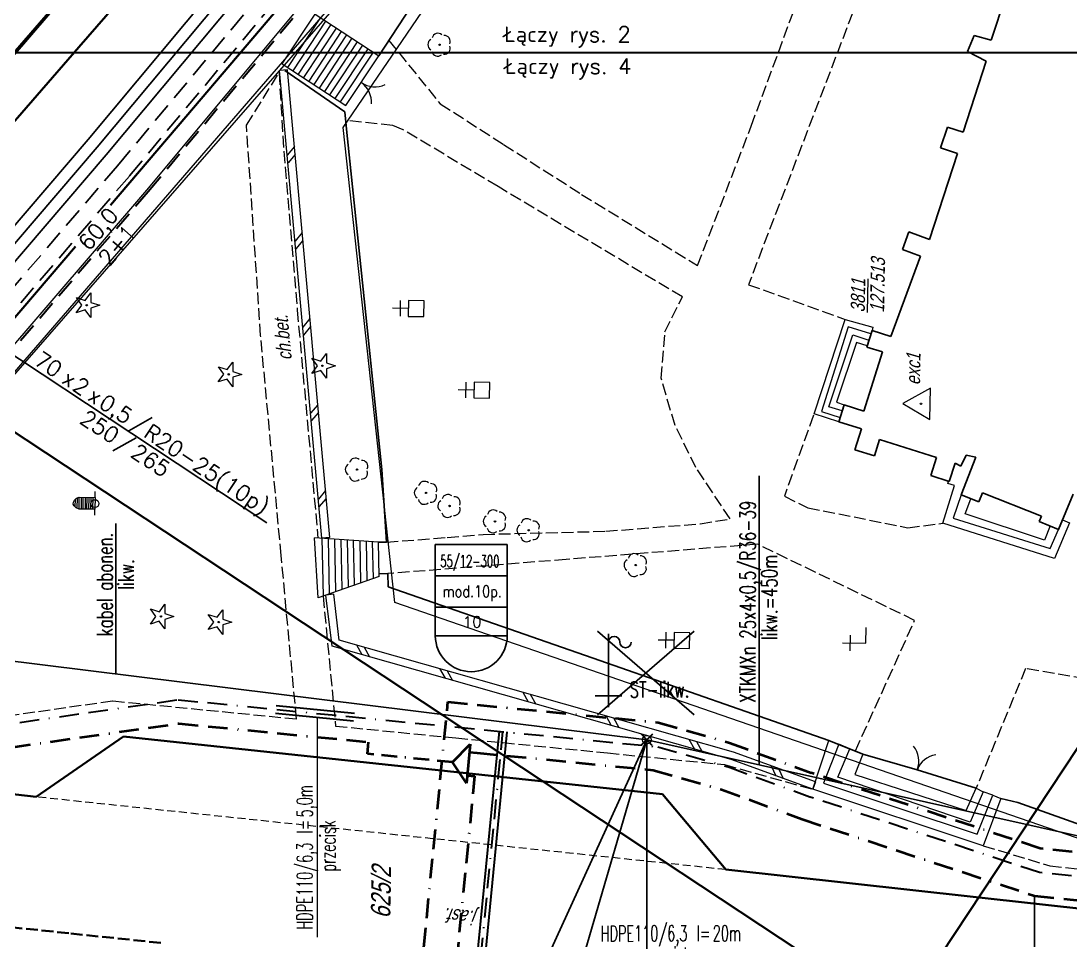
# Model space of a CAD drawing. Header units: millimetres. Extents: x 4848043 to 9699780, y 5827542 to 11659147.
# Drawn here: x 4848977.9 to 4849111.6, y 5829699.1 to 5829816.2 of the extents above; entities that cross this region are included whole.
import ezdxf
from ezdxf.enums import TextEntityAlignment as Align

# ---------------------------------------------------------------- set-up
doc = ezdxf.new("R2010")
doc.units = ezdxf.units.MM
doc.header["$MEASUREMENT"] = 0
for name, pattern in [('0', [0]), ('BORDER', [1.75, 0.5, -0.25, 0.5, -0.25, 0, -0.25]), ('DASHED', [0.75, 0.5, -0.25]), ('KOC', [2, 1.5, -0.5]), ('KOJ', [0]), ('KOU', [1.5, 1, -0.5]), ('SCH', [0])]:
    doc.linetypes.add(name, pattern=pattern)
doc.layers.get('0').update_dxf_attribs({"lineweight": 18})
for name, color, linetype, lineweight in [('EBTPO_L_6', 9, '0', 18), ('EBUPP_L_3', 6, '0', 25), ('EDZPD_L_0', 251, '0', 18), ('EDZTD_T_0', 7, '0', 25), ('SDROK_T_0', 250, '0', 18), ('SDROK_T_1', 251, '0', 18), ('SDRPK_L_0', 7, '0', 35), ('SDRPK_L_1', 7, 'KOU', 18), ('SDRPK_L_2', 251, 'KOC', 18), ('SDRPT_L_6', 251, '0', 18), ('SZAPM_T_0', 251, '0', 18), ('SZNPP_T_0', 1, '0', 18), ('SZNPS_T_4', 7, '0', 18), ('SZOPO_T_0', 251, '0', 18), ('SZZPZ_T_0', 251, '0', 15), ('TEL kable doziemne proj.', 32, 'BORDER', 30), ('TEL kanalizacja tel. proj.', 32, 'DASHED', 30), ('TEL rury', 6, 'Continuous', 30), ('TEL rury opis', 6, 'Continuous', 20), ('TEL rury opis MONIKA', 6, 'Continuous', 20), ('TES kable doziemne proj.', 4, 'BORDER', 40), ('TES złącza projektowane', 4, 'Continuous', 40), ('UTTPA_T_2', 34, '0', 18), ('UTTPO_L_0', 34, '0', 18)]:
    doc.layers.add(name, color=color, linetype=linetype, lineweight=lineweight)
for name, color, linetype in [('NR-RYS @ 1', 7, 'Continuous'), ('SZOPO_L_0', 251, 'BGS'), ('TEL długości przelotów', 30, 'Continuous'), ('TES kable kanałowe istn.', 140, 'Continuous'), ('TES kable kanałowe likw.', 9, 'KAB_KANAL_LIKW'), ('TES kable kanałowe proj.', 4, 'DASHED'), ('TES kable napow. likw.', 9, 'LIN_NAPOW_LIKW'), ('TES opisy kabli rozdz.', 30, 'Continuous'), ('TES rury', 6, 'Continuous'), ('TES zakończenia istniejące', 140, 'Continuous'), ('TES zakończenia likwidowane', 9, 'Continuous')]:
    doc.layers.add(name, color=color, linetype=linetype)
doc.layers.add('RYS layout', color=7, linetype='Continuous', lineweight=30, plot=False)
doc.styles.add('ROMANS', font='simplex.shx')
doc.styles.add('SIMPLEX', font='simplex.shx', dxfattribs={"width": 0.8, "height": 1.5})
doc.styles.add('Simplex2', font='simplex.shx', dxfattribs={"width": 0.7})
doc.styles.get("Standard").update_dxf_attribs({"font": 'txt', "width": 0.8, "oblique": 15})
doc.linetypes.add('BGS', pattern='A,2.5,[133,ltypeshp.shx,S=0.2,R=0,X=0,Y=0],2.5', length=5)
doc.linetypes.add('KAB_KANAL_LIKW', pattern='A,0.5,[131,ltypeshp.shx,S=0.1,R=0,X=-0.1,Y=-0.1],0.2,[131,ltypeshp.shx,S=0.1,R=180,X=-0.1,Y=0.1],0.1', length=0.8)
doc.linetypes.add('LIN_NAPOW_LIKW', pattern='A,0.0001,[131,ltypeshp.shx,S=0.1,R=20,X=0.34023,Y=-0.12817],-0.1,[131,ltypeshp.shx,S=0.1,R=200,X=0.35977,Y=0.12817],-0.3,[135,l_napow.shx,S=0.1,R=0,X=-0.4,Y=0],-0.2,[135,l_napow.shx,S=0.1,R=180,X=0.2,Y=0],-0.2', length=0.8001)

# ---------------------------------------------------------------- blocks, each defined once
blk = doc.blocks.new('FIG_2')
at = {"color": 0}
for p, q in [((-0.00583, 0.491555), (-0.00583, 1.491555)), ((-0.50583, 0.991555), (0.49417, 0.991555)), ((0.49417, 0.491555), (-0.50583, 0.491555)), ((-0.50583, 0.491555), (-0.50583, -0.508445)), ((0.49417, -0.508445), (0.49417, 0.491555)), ((-0.50583, -0.508445), (0.49417, -0.508445))]:
    blk.add_line(p, q, dxfattribs=at)
blk = doc.blocks.new('POM')
at = {"color": 0}
for p, q in [((-0.174, 1.311605), (-0.049, 1.374105)), ((-0.049, 1.374105), (0.076, 1.374105)), ((0.076, 1.374105), (0.201, 1.311605)), ((-0.3615, 0.999105), (-0.299, 1.186605)), ((-0.3615, 0.999105), (0.3885, 0.999105)), ((-0.3615, -0.000895), (-0.3615, 0.999105)), ((0.3885, 0.874105), (-0.3615, 0.874105)), ((-0.3615, 0.749105), (0.3885, 0.749105)), ((-0.31985, 1.124105), (0.34685, 1.124105)), ((-0.299, 1.186605), (-0.174, 1.311605)), ((-0.2365, 1.249105), (0.2635, 1.249105)), ((0.201, 1.311605), (0.326, 1.186605)), ((0.326, 1.186605), (0.3885, 0.999105)), ((0.3885, 0.999105), (0.3885, -0.000895)), ((0.3885, 0.624105), (-0.3615, 0.624105)), ((-0.3615, 0.499105), (0.3885, 0.499105)), ((-0.3615, 0.374105), (0.3885, 0.374105)), ((-0.3615, 0.249105), (0.3885, 0.249105)), ((-0.3615, 0.124105), (0.3885, 0.124105)), ((-0.7365, -0.000895), (-0.3615, -0.000895)), ((0.3885, -0.000895), (-0.3615, -0.000895)), ((0.3885, -0.000895), (0.7635, -0.000895))]:
    blk.add_line(p, q, dxfattribs=at)
blk.add_circle((0, 0), 0.25, dxfattribs=at)
blk = doc.blocks.new('KRZ')
at = {"color": 0}
for p, q in [((0, 1.5), (0, 0)), ((-0.5, 1), (0.5, 1)), ((0, 0), (1, 0))]:
    blk.add_line(p, q, dxfattribs=at)
blk = doc.blocks.new('OPX')
at = {"color": 0}
for p, q in [((0.00495, 1.15185), (-0.99505, -0.5802)), ((1.00495, -0.5802), (0.00495, 1.15185)), ((-0.99505, -0.5802), (1.00495, -0.5802))]:
    blk.add_line(p, q, dxfattribs=at)
blk.add_circle((0, 0), 0.045, dxfattribs=at)
blk = doc.blocks.new('BGB')
at = {"color": 0}
for centre, start, end in [((-1.5, 0.021), 0, 60.404), ((1.5, 0.021), 120, 180.404)]:
    blk.add_arc(centre, 1.5, start, end, dxfattribs=at)
blk = doc.blocks.new('DIG')
at = {"color": 0}
for p, q in [((-0.0039, 0.31545), (0.4771, 0.67415)), ((0.4771, 0.67415), (0.2988, 0.1012)), ((-0.78225, -0.26495), (-0.3012, 0.09375)), ((-0.4937, 0.6621), (-0.0039, 0.31545)), ((-0.3012, 0.09375), (-0.4937, 0.6621)), ((0.2988, 0.1012), (0.7886, -0.24545)), ((-0.18225, -0.2575), (-0.78225, -0.26495)), ((0.01025, -0.82585), (-0.18225, -0.2575)), ((0.1886, -0.2529), (0.01025, -0.82585)), ((0.7886, -0.24545), (0.1886, -0.2529))]:
    blk.add_line(p, q, dxfattribs=at)
blk.add_circle((0, 0), 0.045, dxfattribs=at)
blk = doc.blocks.new('DLI')
at = {"color": 0}
blk.add_circle((0, 0), 0.045, dxfattribs=at)
for centre, start, end in [((0, 0.375), 30.487, 149.918), ((-0.357, 0.116), 102.488, 221.918), ((0.357, 0.116), -41.514, 77.916), ((-0.22, -0.303), 174.489, 293.916), ((0.22, -0.303), -113.512, 5.915)]:
    blk.add_arc(centre, 0.375, start, end, dxfattribs=at)
blk = doc.blocks.new('SLS')
at = {"color": 0}
blk.add_circle((0, 0), 0.25, dxfattribs=at)
blk.add_circle((0, 0), 0.25, dxfattribs=at)
blk = doc.blocks.new('OB')
at = {"style": 'ROMANS', "width": 0.6}
blk.add_text('l=', height=2, dxfattribs=at).set_placement((9.86, 0.18))
for tag, p in [('OB_TYP', (8.68, 0.18)), ('OB_SW', (11.54, -2.76))]:
    blk.add_attdef(tag, text='', height=2, dxfattribs=at).set_placement(p, align=Align.RIGHT)
blk.add_attdef('OB_DL', (11.91, 0.18), '', height=2, dxfattribs=at)
blk = doc.blocks.new('ZL-2P')
for p, q in [((0, 0), (1, 1.25)), ((1, 1.25), (1, -1.25)), ((1, 0.75), (1.5, 0.75)), ((1, -1.25), (0, 0)), ((1, -0.75), (1.5, -0.75))]:
    blk.add_line(p, q)
blk = doc.blocks.new('S-T-DLUG')
at = {"style": 'ROMANS'}
blk.add_attdef('DL.KAN', text='', height=1, dxfattribs=at).set_placement((0, 0.3), align=Align.CENTER)
blk.add_attdef('L.OTW', text='', height=1, dxfattribs=at).set_placement((0, -0.3), align=Align.TOP_CENTER)
blk = doc.blocks.new('KB-RZP')
at = {"style": 'SIMPLEX'}
for s, p in [('/', (0.5, 0.389)), ('x', (-4.75, 0.25)), ('x', (-2.783, 0.25))]:
    blk.add_text(s, height=1, dxfattribs=at).set_placement(p)
at = {"style": 'SIMPLEX', "flags": 1}
blk.add_attdef('TYP-KAB', text='', height=0.5, dxfattribs=at).set_placement((-8.408, 0.25), align=Align.RIGHT)
at = {"style": 'SIMPLEX'}
for tag, p in [('POJ-KAB', (-5.158, 0.25)), ('DL-KAB', (0.19, -1.25))]:
    blk.add_attdef(tag, text='', height=1, dxfattribs=at).set_placement(p, align=Align.RIGHT)
for tag, p in [('KONS-KAB', (-3.5, 0.25)), ('SR-ZYL', (-0.85, 0.25)), ('SEP', (0.835, -1.25))]:
    blk.add_attdef(tag, text='', height=1, dxfattribs=at).set_placement(p, align=Align.CENTER)
for tag, p in [('NR-KAB', (1.5, 0.25)), ('DL-MON', (1.5, -1.25))]:
    blk.add_attdef(tag, p, '', height=1, dxfattribs=at)
at = {"style": 'SIMPLEX', "flags": 1}
blk.add_attdef('REJ-SZAF', (7.64, 0.25), '', height=0.5, dxfattribs=at)
blk = doc.blocks.new('ZLOP')
for p, q in [((9.15, 0), (0, 0)), ((0, 0), (0, -11.62)), ((9.15, -11.62), (9.15, 0)), ((9.15, -4), (0, -4)), ((9.15, -8), (0, -8)), ((0, -11.62), (9.15, -11.62))]:
    blk.add_line(p, q)
blk.add_arc((4.58, -11.62), 4.58, 180, 0)
at = {"style": 'ROMANS', "width": 0.713756}
blk.add_attdef('MUFA', text='', height=1.41, dxfattribs=at).set_placement((0.63, -2.88), (8.18, -2.88), align=Align.FIT)
at = {"style": 'ROMANS'}
for tag, p in [('LACZNIK', (4.71, -6.72)), ('PARY', (4.69, -10.56))]:
    blk.add_attdef(tag, text='', height=1.41, dxfattribs=at).set_placement(p, align=Align.CENTER)
for tag, flags, p in [('NRZL', 4, (4.68, -14.12)), ('BOKT', 1, (4.69, -17.8))]:
    blk.add_attdef(tag, text='', height=1.41, dxfattribs=dict(at, flags=flags)).set_placement(p, align=Align.CENTER)

msp = doc.modelspace()

# ---------------------------------------------------------------- linework, layer by layer
at = {"layer": 'EBTPO_L_6', "linetype": 'SCH'}
for p, q in [((4849011.15, 5829810.68), (4849015.32, 5829817.01)), ((4849015.32, 5829817.01), (4849023.43, 5829811.71)), ((4849016, 5829816.58), (4849011.82, 5829810.25)), ((4849016.67, 5829816.13), (4849012.49, 5829809.8)), ((4849017.34, 5829815.69), (4849013.17, 5829809.37)), ((4849018.01, 5829815.26), (4849013.84, 5829808.94)), ((4849018.66, 5829814.81), (4849014.51, 5829808.5)), ((4849019.34, 5829814.38), (4849015.18, 5829808.05)), ((4849020.01, 5829813.95), (4849015.84, 5829807.62)), ((4849020.68, 5829813.49), (4849016.51, 5829807.19)), ((4849021.35, 5829813.06), (4849017.18, 5829806.74)), ((4849022.03, 5829812.63), (4849017.85, 5829806.3)), ((4849022.7, 5829812.18), (4849018.53, 5829805.87)), ((4849019.22, 5829805.4), (4849023.43, 5829811.71)), ((4849011.15, 5829810.68), (4849019.22, 5829805.4)), ((4849023.4, 5829749.8), (4849015.27, 5829750.34)), ((4849015.7, 5829742.71), (4849015.27, 5829750.34)), ((4849016.19, 5829750.28), (4849016.34, 5829742.92)), ((4849016.99, 5829750.23), (4849017.13, 5829743.21)), ((4849017.79, 5829750.18), (4849017.93, 5829743.49)), ((4849018.59, 5829750.12), (4849018.72, 5829743.76)), ((4849019.39, 5829750.07), (4849019.52, 5829744.04)), ((4849020.19, 5829750.01), (4849020.31, 5829744.33)), ((4849021.01, 5829749.96), (4849021.11, 5829744.6)), ((4849021.81, 5829749.9), (4849021.9, 5829744.88)), ((4849022.61, 5829749.85), (4849022.7, 5829745.15)), ((4849023.49, 5829745.43), (4849023.4, 5829749.8)), ((4849078.69, 5829718.32), (4849080.74, 5829724.55)), ((4849082.01, 5829724.05), (4849080.05, 5829719.1)), ((4849080.74, 5829724.55), (4849082.01, 5829724.05)), ((4849081.9, 5829719.87), (4849083.42, 5829723.46)), ((4849083.42, 5829723.46), (4849082.01, 5829724.05)), ((4849083.42, 5829723.46), (4849085.07, 5829722.81)), ((4849085.07, 5829722.81), (4849084.07, 5829720.19)), ((4849098.72, 5829714.15), (4849081.9, 5829719.87)), ((4849084.07, 5829720.19), (4849098.23, 5829715.61)), ((4849100.39, 5829711.14), (4849078.69, 5829718.32)), ((4849080.05, 5829719.1), (4849099.63, 5829712.63)), ((4849098.23, 5829715.61), (4849099.5, 5829718.45)), ((4849100.37, 5829718.02), (4849098.72, 5829714.15)), ((4849099.5, 5829718.45), (4849100.37, 5829718.02)), ((4849101.64, 5829717.59), (4849100.37, 5829718.02)), ((4849099.63, 5829712.63), (4849101.64, 5829717.59)), ((4849102.63, 5829717.14), (4849100.39, 5829711.14)), ((4849101.64, 5829717.59), (4849102.63, 5829717.14))]:
    msp.add_line(p, q, dxfattribs=at)
at = {"layer": 'EBTPO_L_6', "linetype": '0'}
for p, q in [((4849078.89, 5829766.15), (4849082.8, 5829778.16)), ((4849082.8, 5829778.16), (4849086.36, 5829777.16)), ((4849083.18, 5829777.23), (4849079.81, 5829766.41)), ((4849086.09, 5829776.32), (4849083.18, 5829777.23)), ((4849086.36, 5829777.16), (4849086.24, 5829776.74)), ((4849080.76, 5829767.01), (4849083.79, 5829776.18)), ((4849083.79, 5829776.18), (4849085.83, 5829775.51)), ((4849084.27, 5829775.23), (4849081.73, 5829767.6)), ((4849085.62, 5829774.81), (4849084.27, 5829775.23)), ((4849081.73, 5829767.6), (4849082.67, 5829767.26)), ((4849082.01, 5829765.13), (4849078.89, 5829766.15)), ((4849079.81, 5829766.41), (4849082.18, 5829765.67)), ((4849082.43, 5829766.5), (4849080.76, 5829767.01)), ((4849095.26, 5829752.19), (4849096.76, 5829756.99)), ((4849095.89, 5829757.26), (4849095.97, 5829757.54)), ((4849096.76, 5829756.99), (4849095.89, 5829757.26)), ((4849097.58, 5829755.83), (4849096.59, 5829752.83)), ((4849098.08, 5829753.38), (4849098.84, 5829755.33)), ((4849096.59, 5829752.83), (4849108.9, 5829748.99)), ((4849108.18, 5829750.06), (4849098.08, 5829753.38)), ((4849109.48, 5829747.7), (4849095.26, 5829752.19)), ((4849108.92, 5829751.85), (4849108.18, 5829750.06)), ((4849108.9, 5829748.99), (4849109.99, 5829751.39)), ((4849111.38, 5829752.27), (4849109.48, 5829747.7)), ((4849110.51, 5829752.64), (4849111.38, 5829752.27)), ((4849023.49, 5829745.43), (4849015.7, 5829742.71)), ((4849015.7, 5829742.71), (4849015.7, 5829742.71))]:
    msp.add_line(p, q, dxfattribs=at)
at = {"layer": 'EBUPP_L_3', "linetype": '0'}
for p, q in [((4849101.42, 5829813.73), (4849104.72, 5829823.72)), ((4849098.41, 5829812.27), (4849099.23, 5829814.29)), ((4849099.23, 5829814.29), (4849101.42, 5829813.73)), ((4849100.79, 5829811.04), (4849098.41, 5829812.27)), ((4849097.83, 5829802), (4849100.79, 5829811.04)), ((4849094.97, 5829800.01), (4849095.84, 5829802.63)), ((4849095.84, 5829802.63), (4849097.83, 5829802)), ((4849097.14, 5829799.29), (4849094.97, 5829800.01)), ((4849093.54, 5829788.33), (4849097.14, 5829799.29)), ((4849090.1, 5829787.05), (4849090.92, 5829789.3)), ((4849090.92, 5829789.3), (4849093.54, 5829788.33)), ((4849088.62, 5829776), (4849092.41, 5829786.21)), ((4849092.41, 5829786.21), (4849090.1, 5829787.05)), ((4849085.56, 5829774.63), (4849086.24, 5829776.74)), ((4849086.24, 5829776.74), (4849088.62, 5829776)), ((4849087.57, 5829774.01), (4849085.56, 5829774.63)), ((4849085.19, 5829766.46), (4849087.57, 5829774.01)), ((4849082.01, 5829765.13), (4849082.67, 5829767.26)), ((4849082.67, 5829767.26), (4849085.19, 5829766.46)), ((4849084.89, 5829764.22), (4849082.01, 5829765.13)), ((4849084.06, 5829761.55), (4849084.89, 5829764.22)), ((4849087.21, 5829762.86), (4849086.57, 5829760.77)), ((4849094.45, 5829760.59), (4849087.21, 5829762.86)), ((4849086.57, 5829760.77), (4849084.06, 5829761.55)), ((4849097.53, 5829759.47), (4849098.23, 5829760.86)), ((4849098.23, 5829760.86), (4849099.47, 5829760.6)), ((4849093.73, 5829758.26), (4849094.45, 5829760.59)), ((4849096.82, 5829759.85), (4849096.07, 5829757.52)), ((4849096.82, 5829759.85), (4849097.53, 5829759.47)), ((4849099.47, 5829760.6), (4849097.58, 5829755.83)), ((4849096.07, 5829757.52), (4849093.73, 5829758.26)), ((4849097.58, 5829755.83), (4849099.85, 5829754.93)), ((4849099.85, 5829754.93), (4849100.29, 5829756.06)), ((4849100.29, 5829756.06), (4849107.8, 5829753.09)), ((4849109.99, 5829751.39), (4849111.85, 5829755.9)), ((4849107.8, 5829753.09), (4849107.53, 5829752.41)), ((4849107.53, 5829752.41), (4849109.99, 5829751.39))]:
    msp.add_line(p, q, dxfattribs=at)
at = {"layer": 'EDZPD_L_0', "linetype": '0'}
for p, q in [((4849119.95, 5829976.75), (4848859.99, 5829677.64)), ((4848949.86, 5829739.97), (4849069.43, 5829878.39)), ((4848949.86, 5829739.97), (4849070.1, 5829877.8)), ((4849018.91, 5829802.58), (4849070.1, 5829877.8)), ((4849008.15, 5829847.96), (4848869.39, 5829688.44)), ((4849025.49, 5829742.1), (4849018.91, 5829802.58)), ((4849130.54, 5829705.84), (4849025.49, 5829742.1))]:
    msp.add_line(p, q, dxfattribs=at)
at = {"layer": 'RYS layout'}
for points in [[(4849426.16, 5830198.15), (4849089.74, 5829689.31), (4848852, 5829846.49), (4849188.43, 5830355.33)], [(4849270.89, 5829527.13), (4848660.89, 5829527.13), (4848660.89, 5829812.13), (4849270.89, 5829812.13)]]:
    msp.add_lwpolyline(points, close=True, dxfattribs=at)
at = {"layer": 'SDRPK_L_0', "linetype": 'KOJ'}
for p, q in [((4849009.18, 5829840.52), (4848985.24, 5829812.81)), ((4848998.85, 5829803.94), (4849019.77, 5829828.49)), ((4848985.24, 5829812.81), (4848951.02, 5829773.53)), ((4848989.27, 5829792.7), (4848998.85, 5829803.94)), ((4848967.91, 5829767.63), (4848984.81, 5829787.46)), ((4848990.94, 5829725.05), (4848979.8, 5829717.35)), ((4848990.94, 5829725.05), (4849059.56, 5829717.71)), ((4848979.8, 5829717.35), (4848959.96, 5829719.62)), ((4849059.56, 5829717.71), (4849067.61, 5829708.1)), ((4849067.61, 5829708.1), (4849143.03, 5829699.77))]:
    msp.add_line(p, q, dxfattribs=at)
at = {"layer": 'SDRPK_L_0', "linetype": 'KOC'}
for p, q in [((4848983.99, 5829699.99), (4848967.04, 5829701.77)), ((4848995.67, 5829698.76), (4848983.99, 5829699.99))]:
    msp.add_line(p, q, dxfattribs=at)
at = {"layer": 'SDRPK_L_1', "linetype": 'KOU'}
msp.add_line((4849067.61, 5829708.1), (4848979.8, 5829717.35), dxfattribs=at)
at = {"layer": 'SDRPK_L_2', "linetype": 'KOC'}
for p, q in [((4849070.86, 5829802.78), (4849083.26, 5829836.42)), ((4849089.48, 5829832.11), (4849070.5, 5829782.58)), ((4849024.71, 5829813.68), (4849031.26, 5829805.62)), ((4849006.59, 5829802.88), (4849010.73, 5829809.53)), ((4849010.73, 5829809.53), (4849011.35, 5829799.56)), ((4849031.26, 5829805.62), (4849039.33, 5829800.44)), ((4849025.21, 5829802.85), (4849019.22, 5829803.5)), ((4849008.39, 5829776.11), (4849006.59, 5829802.88)), ((4849026.52, 5829802.31), (4849025.21, 5829802.85)), ((4849038.62, 5829795.07), (4849026.52, 5829802.31)), ((4849064.02, 5829785.02), (4849070.86, 5829802.78)), ((4849011.35, 5829799.56), (4849013.05, 5829779.33)), ((4849039.33, 5829800.44), (4849049.26, 5829794.08)), ((4849062.09, 5829781.01), (4849038.62, 5829795.07)), ((4849049.26, 5829794.08), (4849064.02, 5829785.02)), ((4849070.5, 5829782.58), (4849082.8, 5829778.16)), ((4849059.87, 5829776.57), (4849062.09, 5829781.01)), ((4849013.05, 5829779.33), (4849015.69, 5829750.31)), ((4849011.01, 5829748.08), (4849008.39, 5829776.11)), ((4849059.38, 5829770.68), (4849059.87, 5829776.57)), ((4849061.16, 5829764.66), (4849059.38, 5829770.68)), ((4849078.8, 5829765.95), (4849075.08, 5829755.65)), ((4849063.82, 5829759.28), (4849061.16, 5829764.66)), ((4849068.18, 5829752.76), (4849063.82, 5829759.28)), ((4849075.08, 5829755.65), (4849078.07, 5829754.18)), ((4849078.07, 5829754.18), (4849090.79, 5829751.63)), ((4849064.35, 5829752.13), (4849068.18, 5829752.76)), ((4849052.33, 5829751.18), (4849064.35, 5829752.13)), ((4849090.79, 5829751.63), (4849095.26, 5829752.19)), ((4849024.42, 5829749.78), (4849032.14, 5829750.4)), ((4849032.14, 5829750.4), (4849036.72, 5829750.78)), ((4849036.72, 5829750.78), (4849052.33, 5829751.18)), ((4849071.67, 5829749.53), (4849047.29, 5829747.59)), ((4849091.66, 5829739.82), (4849071.67, 5829749.53)), ((4849012.96, 5829727.24), (4849011.01, 5829748.08)), ((4849047.29, 5829747.59), (4849025.31, 5829745.84)), ((4849025.31, 5829745.84), (4849024.57, 5829745.79)), ((4849016.34, 5829742.92), (4849017.93, 5829726.37)), ((4849084.12, 5829723.21), (4849091.66, 5829739.82)), ((4849105.79, 5829733.7), (4849099.5, 5829718.45)), ((4849127.19, 5829729.98), (4849105.79, 5829733.7)), ((4848989.52, 5829729.54), (4848968.04, 5829726.48)), ((4849012.96, 5829727.24), (4848989.52, 5829729.54)), ((4849017.93, 5829726.37), (4849033.26, 5829724.86)), ((4849033.26, 5829724.86), (4849052.57, 5829722.95)), ((4849052.57, 5829722.95), (4849067.47, 5829721.46)), ((4849067.47, 5829721.46), (4849078.69, 5829718.32)), ((4849100.39, 5829711.14), (4849108.88, 5829708.58)), ((4849108.88, 5829708.58), (4849132, 5829706.11))]:
    msp.add_line(p, q, dxfattribs=at)
at = {"layer": 'SDRPT_L_6', "linetype": '0'}
for p, q in [((4849011.82, 5829809.93), (4849010.81, 5829809.85)), ((4849016.19, 5829750.28), (4849010.81, 5829809.85)), ((4849017.19, 5829750.37), (4849011.82, 5829809.93)), ((4849012.7, 5829800.17), (4849011.78, 5829799.09)), ((4849012.78, 5829799.17), (4849011.89, 5829798.09)), ((4849013.69, 5829789.22), (4849012.77, 5829788.13)), ((4849013.77, 5829788.21), (4849012.87, 5829787.13)), ((4849014.67, 5829778.26), (4849013.77, 5829777.17)), ((4849014.75, 5829777.25), (4849013.85, 5829776.17)), ((4849015.66, 5829767.3), (4849014.76, 5829766.21)), ((4849015.76, 5829766.31), (4849014.84, 5829765.23)), ((4849016.64, 5829756.36), (4849015.74, 5829755.25)), ((4849016.74, 5829755.36), (4849015.82, 5829754.27)), ((4849017.19, 5829750.37), (4849016.19, 5829750.28)), ((4849017.69, 5829743.18), (4849016.68, 5829743.05)), ((4849017.49, 5829736.56), (4849016.68, 5829743.05)), ((4849018.4, 5829737.32), (4849017.69, 5829743.18)), ((4849068.61, 5829723.06), (4849018.4, 5829737.32)), ((4849020.61, 5829736.7), (4849021.29, 5829735.47)), ((4849068.32, 5829722.11), (4849017.49, 5829736.56)), ((4849021.57, 5829736.43), (4849022.24, 5829735.19)), ((4849031.18, 5829733.69), (4849031.88, 5829732.46)), ((4849032.15, 5829733.42), (4849032.83, 5829732.18)), ((4849041.77, 5829730.69), (4849042.44, 5829729.45)), ((4849042.72, 5829730.43), (4849043.42, 5829729.18)), ((4849052.36, 5829727.7), (4849053.03, 5829726.44)), ((4849053.31, 5829727.42), (4849053.99, 5829726.19)), ((4849062.92, 5829724.69), (4849063.62, 5829723.45)), ((4849063.9, 5829724.41), (4849064.58, 5829723.18)), ((4849078.69, 5829718.32), (4849068.32, 5829722.11)), ((4849079.03, 5829719.28), (4849068.61, 5829723.06)), ((4849073.4, 5829721.32), (4849074, 5829720.05)), ((4849074.34, 5829720.98), (4849074.94, 5829719.69)), ((4849079.03, 5829719.28), (4849078.69, 5829718.32))]:
    msp.add_line(p, q, dxfattribs=at)
at = {"layer": 'SZOPO_L_0', "linetype": 'BGS'}
for p, q in [((4848974.76, 5829809.25), (4849038.8, 5829883.7)), ((4849023.43, 5829811.71), (4849028.57, 5829819.59)), ((4849019.12, 5829804.58), (4849011.47, 5829809.84)), ((4849019.32, 5829802.4), (4849019.12, 5829804.58)), ((4849021.78, 5829778.75), (4849019.32, 5829802.4)), ((4849023.83, 5829759.05), (4849021.78, 5829778.75)), ((4849024.42, 5829749.78), (4849023.83, 5829759.05)), ((4849023.4, 5829749.8), (4849024.42, 5829749.78)), ((4849024.57, 5829745.79), (4849023.47, 5829745.77)), ((4849024.62, 5829744.11), (4849024.57, 5829745.79)), ((4849051.56, 5829734.73), (4849024.62, 5829744.11)), ((4849080.74, 5829724.55), (4849051.56, 5829734.73)), ((4849085.07, 5829722.81), (4849080.74, 5829724.55)), ((4849092, 5829720.79), (4849085.07, 5829722.81)), ((4849099.5, 5829718.45), (4849092, 5829720.79)), ((4849104.79, 5829716.62), (4849102.63, 5829717.14)), ((4849129.97, 5829707.65), (4849104.79, 5829716.62))]:
    msp.add_line(p, q, dxfattribs=at)
at = {"layer": 'TEL kable doziemne proj.', "ltscale": 5}
for p, q in [((4848997.9, 5829729.72), (4849058.95, 5829723.73)), ((4849035.2, 5829684.38), (4849039.25, 5829725.67)), ((4849058.28, 5829725.34), (4849056.84, 5829723.95)), ((4849058.26, 5829723.92), (4849056.87, 5829725.36)), ((4849058.95, 5829723.73), (4849068.04, 5829721.15)), ((4849067.97, 5829721.17), (4849078.33, 5829717.35))]:
    msp.add_line(p, q, dxfattribs=at)
for points in [[(4848949.98, 5829741.15), (4848965.24, 5829725.07), (4848997.9, 5829729.72)], [(4849240.26, 5829680.02), (4849228.41, 5829683.04), (4849221.76, 5829685.08), (4849202.13, 5829692.28), (4849191.43, 5829695.56), (4849188.63, 5829697.21), (4849171.28, 5829701.08), (4849152.78, 5829704.01), (4849133.62, 5829706.5), (4849129.24, 5829705.4), (4849107.56, 5829707.72), (4849078.37, 5829717.34)]]:
    msp.add_lwpolyline(points, dxfattribs=at)
at = {"layer": 'TEL kanalizacja tel. proj.', "ltscale": 5}
msp.add_lwpolyline([(4848950.57, 5829742.1), (4848960.75, 5829755.55), (4848994.07, 5829794.44), (4849024.56, 5829831), (4849050.86, 5829860.09)], dxfattribs=at)
at = {"layer": 'TEL rury'}
for p, q in [((4849010.38, 5829729), (4849020.33, 5829728.02)), ((4849010.28, 5829728), (4849020.23, 5829727.03)), ((4849038.75, 5829725.71), (4849034.88, 5829686.29)), ((4849039.75, 5829725.62), (4849035.88, 5829686.19))]:
    msp.add_line(p, q, dxfattribs=at)
at = {"layer": 'TEL rury opis'}
msp.add_line((4849015.63, 5829699.5), (4849015.63, 5829727.48), dxfattribs=at)
at = {"layer": 'TES kable doziemne proj.', "ltscale": 5}
for p, q in [((4849028.31, 5829689.37), (4849032.24, 5829729.45)), ((4849032.24, 5829729.45), (4849059.01, 5829726.83)), ((4848964.13, 5829721.88), (4848997.97, 5829726.7)), ((4848997.97, 5829726.7), (4849022.12, 5829724.33)), ((4849059.01, 5829726.83), (4849068.11, 5829724.24)), ((4849022, 5829722.84), (4849022.12, 5829724.33)), ((4849068.11, 5829724.24), (4849078.47, 5829720.42)), ((4849035.97, 5829722.97), (4849058.39, 5829720.77)), ((4849058.39, 5829720.77), (4849067.08, 5829718.3)), ((4849032.5, 5829687.58), (4849035.68, 5829719.99)), ((4849067.08, 5829718.3), (4849077.36, 5829714.51)), ((4849077.36, 5829714.51), (4849106.92, 5829704.77)), ((4849106.92, 5829704.77), (4849129.45, 5829702.36))]:
    msp.add_line(p, q, dxfattribs=at)
at = {"layer": 'TES kable doziemne proj.', "ltscale": 4}
msp.add_line((4849032.84, 5829721.77), (4849022, 5829722.84), dxfattribs=at)
at = {"layer": 'TES kable doziemne proj.', "ltscale": 5}
msp.add_lwpolyline([(4849188.19, 5829697.76), (4849185.64, 5829700.98), (4849171.39, 5829704.16), (4849152.89, 5829707.1), (4849133.73, 5829709.59), (4849129.34, 5829708.48), (4849107.66, 5829710.8), (4849078.47, 5829720.42)], dxfattribs=at)
at = {"layer": 'TES kable kanałowe istn.', "linetype": 'ByBlock'}
msp.add_lwpolyline([(4848940.66, 5829744.73), (4848944.01, 5829748.68), (4848950.39, 5829754.2), (4848955.36, 5829760.16), (4848988.72, 5829799.11), (4849022.41, 5829839.46), (4849026.5, 5829840.77), (4849047.11, 5829863.54)], dxfattribs=at)
at = {"layer": 'TES kable kanałowe likw.', "linetype": 'KAB_KANAL_LIKW', "ltscale": 5}
for points in [[(4848946.82, 5829733.79), (4848936.02, 5829743.76), (4848941.86, 5829750.78), (4848948.24, 5829756.31), (4848953.07, 5829762.1), (4848986.43, 5829801.05), (4849020.66, 5829842.06), (4849024.82, 5829843.38), (4849044.89, 5829865.56)], [(4848947.41, 5829734.43), (4848937.63, 5829743.36), (4848942.94, 5829749.73), (4848949.32, 5829755.25), (4848954.21, 5829761.13), (4848987.58, 5829800.08), (4849021.53, 5829840.76), (4849025.66, 5829842.08), (4849046, 5829864.55)]]:
    msp.add_lwpolyline(points, dxfattribs=at)
at = {"layer": 'TES kable kanałowe proj.', "ltscale": 5}
for points in [[(4848946.32, 5829746.19), (4848956.81, 5829758.78), (4848990.17, 5829797.73), (4849019.72, 5829833.12)], [(4848945.26, 5829741.79), (4848958.34, 5829757.49), (4848991.7, 5829796.44), (4849021.91, 5829832.65)]]:
    msp.add_lwpolyline(points, dxfattribs=at)
at = {"layer": 'TES kable napow. likw.', "ltscale": 5}
for p, q in [((4848950.07, 5829737.98), (4849057.56, 5829724.64)), ((4849057.56, 5829724.64), (4849029.1, 5829662.31)), ((4849057.56, 5829724.64), (4849038.88, 5829660.6)), ((4849057.56, 5829724.64), (4849057.56, 5829657.35)), ((4849057.56, 5829724.64), (4849152.7, 5829703.42))]:
    msp.add_line(p, q, dxfattribs=at)
at = {"layer": 'TES opisy kabli rozdz.'}
for p, q in [((4849009.16, 5829752.25), (4848972.17, 5829776.71)), ((4849106.92, 5829659.8), (4849106.92, 5829704.77))]:
    msp.add_line(p, q, dxfattribs=at)
at = {"layer": 'TES rury', "linetype": 'Continuous'}
for p, q in [((4849071.87, 5829758.22), (4849071.87, 5829721.45)), ((4848989.95, 5829752.16), (4848989.95, 5829733.07)), ((4849051.3, 5829738.45), (4849063.6, 5829727.81)), ((4849063.6, 5829738.45), (4849051.3, 5829727.81))]:
    msp.add_line(p, q, dxfattribs=at)
at = {"layer": 'TES zakończenia likwidowane', "color": 0, "linetype": 'Continuous'}
for p, q in [((4849052.69, 5829738.11), (4849052.69, 5829728.8)), ((4849054.4, 5829730.21), (4849050.98, 5829730.21))]:
    msp.add_line(p, q, dxfattribs=at)
for centre, start, end in [((4849053.41, 5829737.07), 0, 180), ((4849054.85, 5829737.07), 180, 0)]:
    msp.add_arc(centre, 0.721, start, end, dxfattribs=at)
at = {"layer": 'UTTPO_L_0', "linetype": '0'}
for p, q in [((4849024.34, 5829831.19), (4848993.84, 5829794.63)), ((4848993.84, 5829794.63), (4848960.52, 5829755.74))]:
    msp.add_line(p, q, dxfattribs=at)

# ---------------------------------------------------------------- block references
at = {"layer": 'SZAPM_T_0', "xscale": 2, "yscale": 2, "zscale": 2, "rotation": 88.97723720235952}
for name, p in [('FIG_2', (4849028.18, 5829779.54)), ('FIG_2', (4849036.53, 5829769.16)), ('POM', (4848987.29, 5829754.7)), ('FIG_2', (4849061.99, 5829737.29)), ('KRZ', (4849085.47, 5829736.93))]:
    msp.add_blockref(name, p, dxfattribs=at)
at = {"layer": 'SZNPP_T_0', "xscale": 2, "yscale": 2, "zscale": 2, "rotation": 88.97723720235952}
msp.add_blockref('OPX', (4849092.47, 5829767.41), dxfattribs=at)
at = {"layer": 'SZOPO_T_0'}
for p, xscale, yscale, zscale, rotation in [((4849021.19, 5829808.34), 1.999999999743693, 1.999999999743693, 1.999999999743693, 234.8772372056276), ((4849092, 5829720.79), 2.000000000251769, 2.000000000251769, 2.000000000251769, 339.0472371920722)]:
    msp.add_blockref('BGB', p, dxfattribs=dict(at, xscale=xscale, yscale=yscale, zscale=zscale, rotation=rotation))
at = {"layer": 'SZZPZ_T_0', "xscale": 2, "yscale": 2, "zscale": 2, "rotation": 88.97723720235952}
for name, p in [('DLI', (4849031.18, 5829813.13)), ('DIG', (4848986.26, 5829779.96)), ('DIG', (4849004.34, 5829771.16)), ('DIG', (4849016.26, 5829772.25)), ('DLI', (4849020.67, 5829759.03)), ('DLI', (4849029.46, 5829756.07)), ('DLI', (4849032.45, 5829754.4)), ('DLI', (4849038.23, 5829752.43)), ('DLI', (4849042.52, 5829751.31)), ('DLI', (4849056.16, 5829746.87)), ('DIG', (4848995.69, 5829740.33)), ('DIG', (4849003.06, 5829739.62))]:
    msp.add_blockref(name, p, dxfattribs=at)
at = {"layer": 'TEL długości przelotów', "xscale": 2, "yscale": 2, "zscale": 2, "rotation": 49.41231900636862}
msp.add_blockref('S-T-DLUG', (4848988.91, 5829788.65), dxfattribs=at).add_auto_attribs({'DL.KAN': '60,0', 'L.OTW': '2+1'})
at = {"layer": 'TEL rury opis', "rotation": 90.00000000027374}
msp.add_blockref('OB', (4849015.18, 5829702.84), dxfattribs=at).add_auto_attribs({'OB_TYP': 'HDPE110/6,3', 'OB_DL': '5,0m', 'OB_SW': 'przecisk'})
at = {"layer": 'TEL rury opis MONIKA'}
ref = msp.add_blockref('OB', (4849054.04, 5829698.78), dxfattribs=dict(at, rotation=0.1417112773139666))
ref.add_attrib('OB_TYP', 'HDPE110/6,3', dxfattribs={"layer": '0', "height": 2, "rotation": 0.1417, "style": 'ROMANS', "oblique": 360, "width": 0.6}).set_placement((4849062.73, 5829698.98), align=Align.RIGHT)
ref.add_attrib('OB_DL', '20m', (4849065.96, 5829698.99), dxfattribs={"layer": '0', "height": 2, "rotation": 0.1417, "style": 'ROMANS', "oblique": 360, "width": 0.6})
ref.add_attrib('OB_SW', 'przecisk', dxfattribs={"layer": '0', "height": 2, "rotation": 0.1417, "style": 'ROMANS', "oblique": 360, "width": 0.6}).set_placement((4849063.12, 5829696.2), align=Align.RIGHT)
at = {"layer": 'TES opisy kabli rozdz.', "xscale": 2, "yscale": 2, "zscale": 2, "rotation": 326.5291581707599}
msp.add_blockref('KB-RZP', (4848990.57, 5829764.54), dxfattribs=at).add_auto_attribs({'POJ-KAB': '70', 'KONS-KAB': '2', 'SR-ZYL': '0,5', 'NR-KAB': 'R20-25(10p)', 'DL-KAB': '250', 'DL-MON': '265', 'SEP': '/'})
at = {"layer": 'TES zakończenia istniejące', "linetype": 'ByBlock', "ltscale": 5}
ref = msp.add_blockref('ZLOP', (4849030.63, 5829749.5), dxfattribs=at)
ref.add_attrib('MUFA', '55/12-300', dxfattribs={"layer": '0', "height": 1.5, "rotation": 360, "style": 'ROMANS', "width": 0.593962}).set_placement((4849031.25, 5829746.62), (4849038.8, 5829746.62), align=Align.FIT)
ref.add_attrib('LACZNIK', 'mod.10p.', dxfattribs={"layer": '0', "height": 1.5, "style": 'ROMANS', "width": 0.8}).set_placement((4849035.33, 5829742.78), align=Align.CENTER)
ref.add_attrib('PARY', '10', dxfattribs={"layer": '0', "height": 1.406, "style": 'ROMANS'}).set_placement((4849035.32, 5829738.94), align=Align.CENTER)
at = {"layer": 'TES złącza projektowane', "xscale": 2, "yscale": 2, "zscale": 2, "rotation": 354.3994365047355}
msp.add_blockref('ZL-2P', (4849032.84, 5829721.77), dxfattribs=at)
at = {"layer": 'UTTPA_T_2', "xscale": 2.2, "yscale": 2.2, "zscale": 2, "rotation": 88.97723720235952}
msp.add_blockref('SLS', (4849057.56, 5829724.64), dxfattribs=at)

# ---------------------------------------------------------------- texts
at = {"layer": 'EDZTD_T_0', "insert": (4849023.73, 5829705.19), "char_height": 2.48, "attachment_point": 5, "rotation": 88.9772, "line_spacing_factor": 0.82}
msp.add_mtext('625/2', dxfattribs=at)
at = {"layer": 'NR-RYS @ 1', "color": 6, "style": 'ROMANS'}
for s, p in [('Łączy rys. 2', (4849047.44, 5829814.14)), ('Łączy rys. 4', (4849047.54, 5829810.08))]:
    msp.add_text(s, height=1.98, dxfattribs=at).set_placement(p, align=Align.MIDDLE)
at = {"layer": 'SDROK_T_0', "insert": (4849033.96, 5829702.38), "char_height": 1.8, "attachment_point": 5, "rotation": 173.9876, "line_spacing_factor": 0.82}
msp.add_mtext('j.asf.', dxfattribs=at)
at = {"layer": 'SDROK_T_1', "insert": (4849011.21, 5829775.8), "char_height": 1.8, "attachment_point": 5, "rotation": 95.5102, "line_spacing_factor": 0.82}
msp.add_mtext('ch.bet.', dxfattribs=at)
at = {"layer": 'SZNPP_T_0', "insert": (4849092.37, 5829769.77), "char_height": 1.8, "attachment_point": 7, "rotation": 88.9772, "line_spacing_factor": 0.82}
msp.add_mtext('exc1', dxfattribs=at)
at = {"layer": 'SZNPS_T_4', "insert": (4849087.8, 5829778.99), "char_height": 1.8, "attachment_point": 7, "rotation": 88.9772, "line_spacing_factor": 0.82}
msp.add_mtext('{\\L3811}\\P127.513', dxfattribs=at)
at = {"layer": 'TES rury', "linetype": 'Continuous', "style": 'Simplex2', "width": 0.7}
for s, p in [('XTKMXn 25x4x0,5/R36-39', (4849071.42, 5829729.33)), ('kabel abonen.', (4848989.55, 5829737.8)), ('likw.', (4848992.25, 5829743.74)), ('likw.=450m', (4849074.17, 5829737.33))]:
    msp.add_text(s, height=2, rotation=90, dxfattribs=at).set_placement(p)
at = {"layer": 'TES zakończenia likwidowane', "color": 0, "linetype": 'Continuous', "style": 'ROMANS', "width": 0.7}
msp.add_text('ST-likw.', height=2, rotation=0, dxfattribs=at).set_placement((4849055.37, 5829730.02))

doc.saveas('drawing.dxf')
